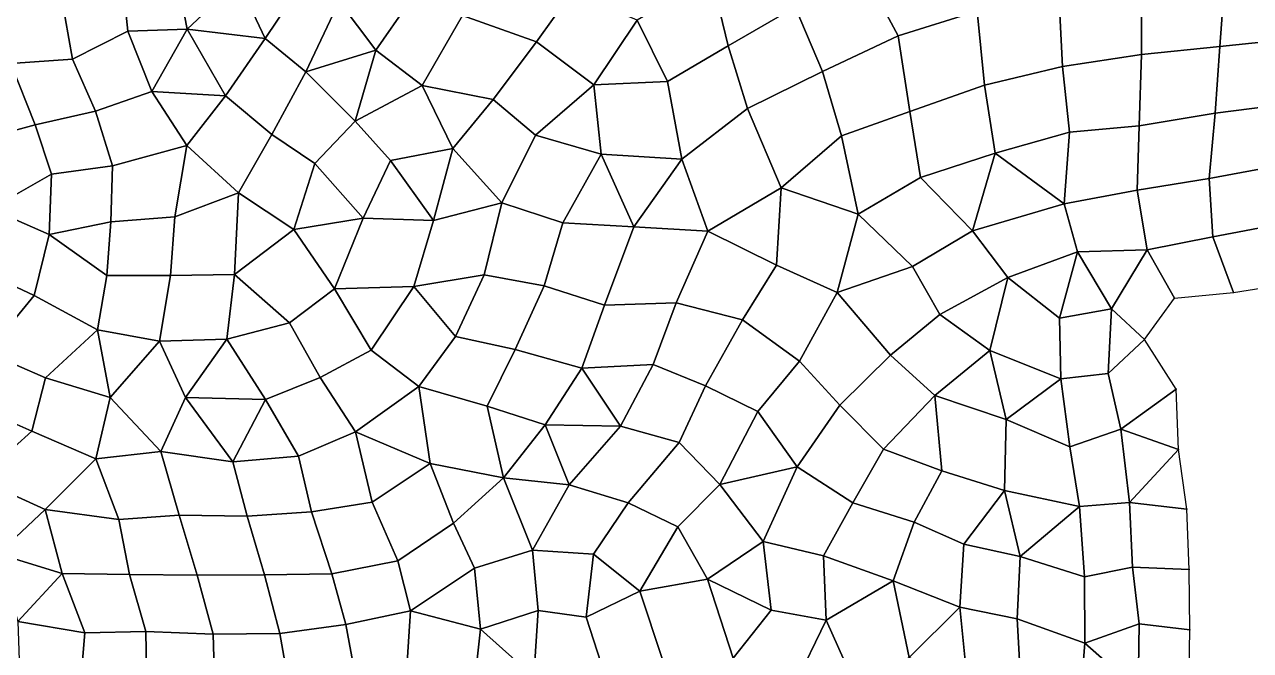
# Model space of a CAD drawing. Extents: x 380707 to 407438, y 6452841 to 6483357.
# Drawn here: x 387707 to 389535, y 6457756 to 6458688 of the extents above; entities that cross this region are included whole.
import ezdxf

# ---------------------------------------------------------------- set-up
doc = ezdxf.new("R2010")
doc.units = 0
for name, color, linetype in [('MESH_BOUND', 25, 'CONTINUOUS'), ('MESH_ELEMS', 18, 'CONTINUOUS'), ('MESH_NODES', 18, 'CONTINUOUS')]:
    doc.layers.add(name, color=color, linetype=linetype)

msp = doc.modelspace()

# ---------------------------------------------------------------- linework, layer by layer
at = {"layer": 'MESH_BOUND', "color": 25}
for points in [[(389509.42, 6458288.8, 0.064), (389597.144, 6458302.76, -0.275)], [(389376.672, 6458218.9, -0.136), (389421.595, 6458280.32, -0.225)], [(389421.595, 6458280.32, -0.225), (389509.42, 6458288.8, 0.064)], [(389424.225, 6458144.88, 0.118), (389376.672, 6458218.9, -0.136)], [(389427.3, 6458055.04, -0.157), (389424.225, 6458144.88, 0.118)], [(389439.838, 6457966.08, -0.073), (389427.3, 6458055.04, -0.157)], [(389443.431, 6457876.17, 0.08), (389439.838, 6457966.08, -0.073)], [(389444.518, 6457786.2, 0.145), (389443.431, 6457876.17, 0.08)], [(389443.118, 6457696.22, 0.135), (389444.518, 6457786.2, 0.145)]]:
    msp.add_polyline3d(points, dxfattribs=at)
at = {"layer": 'MESH_ELEMS', "color": 178}
for points in [[(388731.667, 6458758.61, -10.026), (388756.074, 6458656.11, -10.31), (388856.205, 6458713.61, -10.998), (388822.835, 6458800.21, -9.329)], [(389076.06, 6458796.77, -10.239), (388961.705, 6458760.61, -11.059), (389009.484, 6458670.7, -9.347), (389127.609, 6458707.59, -9.889)], [(387762.619, 6458728.91, -8.045), (387779.067, 6458636.05, -8.482), (387861.585, 6458677.81, -7.85), (387851.93, 6458768.72, -7.463)], [(387933.068, 6458767.64, -6.782), (387851.93, 6458768.72, -7.463), (387861.585, 6458677.81, -7.85), (387949.992, 6458680.99, -7.186)], [(388437.296, 6458774.73, -8.515), (388360.509, 6458701.05, -7.388), (388470.49, 6458661.86, -9.611), (388523.185, 6458735.98, -8.896)], [(387949.992, 6458680.99, -7.186), (388026.017, 6458752.1, -6.002), (387933.068, 6458767.64, -6.782), (387949.992, 6458680.99, -7.186)], [(387949.992, 6458680.99, -7.186), (388065.915, 6458666.66, -6.036), (388026.017, 6458752.1, -6.002), (387949.992, 6458680.99, -7.186)], [(388026.017, 6458752.1, -6.002), (388065.915, 6458666.66, -6.036), (388123.015, 6458752.12, -4.567), (388026.017, 6458752.1, -6.002)], [(388065.915, 6458666.66, -6.036), (388126.824, 6458617.46, -5.172), (388176.353, 6458722.14, -3.644), (388123.015, 6458752.12, -4.567)], [(388756.074, 6458656.11, -10.31), (388731.667, 6458758.61, -10.026), (388620.766, 6458694.35, -11.075), (388665.904, 6458602.72, -10.183)], [(388961.705, 6458760.61, -11.059), (388856.205, 6458713.61, -10.998), (388896.727, 6458617.93, -9.059), (389009.484, 6458670.7, -9.347)], [(389372.418, 6458643.2, -5.305), (389372.2, 6458752.41, -13.595), (389249.374, 6458733.51, -11.896), (389254.468, 6458625.01, -7.605)], [(389489.159, 6458654.79, -12.621), (389496.657, 6458755, -11.954), (389372.2, 6458752.41, -13.595), (389372.418, 6458643.2, -5.305)], [(389608.309, 6458667.26, -12.518), (389620.875, 6458762.94, -10.153), (389496.657, 6458755, -11.954), (389489.159, 6458654.79, -12.621)], [(387762.619, 6458728.91, -8.045), (387698.028, 6458733.93, -7.698), (387686.89, 6458629.75, -8.683), (387779.067, 6458636.05, -8.482)], [(388556.047, 6458597.87, -11.417), (388620.766, 6458694.35, -11.075), (388523.185, 6458735.98, -8.896), (388470.49, 6458661.86, -9.611)], [(389254.468, 6458625.01, -7.605), (389249.374, 6458733.51, -11.896), (389127.609, 6458707.59, -9.889), (389138.381, 6458597.17, -7.663)], [(388126.824, 6458617.46, -5.172), (388231.041, 6458649.38, -3.181), (388176.353, 6458722.14, -3.644), (388126.824, 6458617.46, -5.172)], [(388280.352, 6458719.95, -4.565), (388176.353, 6458722.14, -3.644), (388231.041, 6458649.38, -3.181), (388280.352, 6458719.95, -4.565)], [(388300.114, 6458596.93, -4.034), (388360.509, 6458701.05, -7.388), (388280.352, 6458719.95, -4.565), (388231.041, 6458649.38, -3.181)], [(388896.727, 6458617.93, -9.059), (388856.205, 6458713.61, -10.998), (388756.074, 6458656.11, -10.31), (388785.239, 6458562.58, -8.912)], [(388405.791, 6458575.98, -9.501), (388470.49, 6458661.86, -9.611), (388360.509, 6458701.05, -7.388), (388300.114, 6458596.93, -4.034)], [(389009.484, 6458670.7, -9.347), (389027.21, 6458558.27, -7.11), (389138.381, 6458597.17, -7.663), (389127.609, 6458707.59, -9.889)], [(387779.067, 6458636.05, -8.482), (387813.439, 6458558.45, -8.385), (387897.384, 6458587.97, -7.912), (387861.585, 6458677.81, -7.85)], [(387861.585, 6458677.81, -7.85), (387897.384, 6458587.97, -7.912), (387949.992, 6458680.99, -7.186), (387861.585, 6458677.81, -7.85)], [(387897.384, 6458587.97, -7.912), (388006.92, 6458581.28, -6.911), (387949.992, 6458680.99, -7.186), (387897.384, 6458587.97, -7.912)], [(388065.915, 6458666.66, -6.036), (387949.992, 6458680.99, -7.186), (388006.92, 6458581.28, -6.911), (388065.915, 6458666.66, -6.036)], [(388620.766, 6458694.35, -11.075), (388556.047, 6458597.87, -11.417), (388665.904, 6458602.72, -10.183), (388620.766, 6458694.35, -11.075)], [(388006.92, 6458581.28, -6.911), (388075.896, 6458523.88, -5.333), (388126.824, 6458617.46, -5.172), (388065.915, 6458666.66, -6.036)], [(388469.009, 6458522.77, -12.175), (388556.047, 6458597.87, -11.417), (388470.49, 6458661.86, -9.611), (388405.791, 6458575.98, -9.501)], [(389027.21, 6458558.27, -7.11), (389009.484, 6458670.7, -9.347), (388896.727, 6458617.93, -9.059), (388925.247, 6458522.05, -8.091)], [(389595.377, 6458570.17, -7.211), (389608.309, 6458667.26, -12.518), (389489.159, 6458654.79, -12.621), (389482.36, 6458555.59, -0.859)], [(388200.208, 6458543.89, -3.279), (388231.041, 6458649.38, -3.181), (388126.824, 6458617.46, -5.172), (388200.208, 6458543.89, -3.279)], [(388231.041, 6458649.38, -3.181), (388200.208, 6458543.89, -3.279), (388300.114, 6458596.93, -4.034), (388231.041, 6458649.38, -3.181)], [(388785.239, 6458562.58, -8.912), (388756.074, 6458656.11, -10.31), (388665.904, 6458602.72, -10.183), (388687.334, 6458487.29, -8.929)], [(389368.666, 6458537.09, -1.018), (389372.418, 6458643.2, -5.305), (389254.468, 6458625.01, -7.605), (389264.905, 6458527.26, -1.534)], [(389482.36, 6458555.59, -0.859), (389489.159, 6458654.79, -12.621), (389372.418, 6458643.2, -5.305), (389368.666, 6458537.09, -1.018)], [(387723.371, 6458538.34, -9.131), (387686.89, 6458629.75, -8.683), (387594.535, 6458582, -8.083), (387642.903, 6458516.66, -9.803)], [(387779.067, 6458636.05, -8.482), (387686.89, 6458629.75, -8.683), (387723.371, 6458538.34, -9.131), (387813.439, 6458558.45, -8.385)], [(389264.905, 6458527.26, -1.534), (389254.468, 6458625.01, -7.605), (389138.381, 6458597.17, -7.663), (389154.166, 6458496.09, -2.258)], [(388075.896, 6458523.88, -5.333), (388139.917, 6458480.91, -3.821), (388200.208, 6458543.89, -3.279), (388126.824, 6458617.46, -5.172)], [(388925.247, 6458522.05, -8.091), (388896.727, 6458617.93, -9.059), (388785.239, 6458562.58, -8.912), (388835.323, 6458444.61, -7.901)], [(387813.439, 6458558.45, -8.385), (387838.725, 6458477.17, -7.428), (387949.145, 6458507.73, -6.866), (387897.384, 6458587.97, -7.912)], [(388006.92, 6458581.28, -6.911), (387897.384, 6458587.97, -7.912), (387949.145, 6458507.73, -6.866), (388006.92, 6458581.28, -6.911)], [(388253.134, 6458485.33, -4.598), (388345.835, 6458502.98, -8.814), (388300.114, 6458596.93, -4.034), (388200.208, 6458543.89, -3.279)], [(388405.791, 6458575.98, -9.501), (388300.114, 6458596.93, -4.034), (388345.835, 6458502.98, -8.814), (388405.791, 6458575.98, -9.501)], [(388469.009, 6458522.77, -12.175), (388566.91, 6458494.82, -10.242), (388556.047, 6458597.87, -11.417), (388469.009, 6458522.77, -12.175)], [(388665.904, 6458602.72, -10.183), (388556.047, 6458597.87, -11.417), (388566.91, 6458494.82, -10.242), (388687.334, 6458487.29, -8.929)], [(389154.166, 6458496.09, -2.258), (389138.381, 6458597.17, -7.663), (389027.21, 6458558.27, -7.11), (389042.813, 6458460.16, -3.288)], [(387949.145, 6458507.73, -6.866), (388026.294, 6458437.11, -4.869), (388075.896, 6458523.88, -5.333), (388006.92, 6458581.28, -6.911)], [(388469.009, 6458522.77, -12.175), (388405.791, 6458575.98, -9.501), (388345.835, 6458502.98, -8.814), (388419.061, 6458422.23, -11.696)], [(389582.849, 6458478.85, -4.135), (389595.377, 6458570.17, -7.211), (389482.36, 6458555.59, -0.859), (389473.236, 6458458.48, -0.956)], [(387813.439, 6458558.45, -8.385), (387723.371, 6458538.34, -9.131), (387747.389, 6458465.1, -8.462), (387838.725, 6458477.17, -7.428)], [(388835.323, 6458444.61, -7.901), (388785.239, 6458562.58, -8.912), (388687.334, 6458487.29, -8.929), (388725.955, 6458380.24, -8.096)], [(389042.813, 6458460.16, -3.288), (389027.21, 6458558.27, -7.11), (388925.247, 6458522.05, -8.091), (388949.884, 6458405.33, -5.874)], [(389473.236, 6458458.48, -0.956), (389482.36, 6458555.59, -0.859), (389368.666, 6458537.09, -1.018), (389366.02, 6458441.02, -0.958)], [(387747.389, 6458465.1, -8.462), (387723.371, 6458538.34, -9.131), (387642.903, 6458516.66, -9.803), (387656.802, 6458413.48, -9.293)], [(388253.134, 6458485.33, -4.598), (388200.208, 6458543.89, -3.279), (388139.917, 6458480.91, -3.821), (388212.379, 6458399.57, -8.475)], [(389366.02, 6458441.02, -0.958), (389368.666, 6458537.09, -1.018), (389264.905, 6458527.26, -1.534), (389256.993, 6458420.78, -1.426)], [(388026.294, 6458437.11, -4.869), (388108.786, 6458382.34, -6.813), (388139.917, 6458480.91, -3.821), (388075.896, 6458523.88, -5.333)], [(388469.009, 6458522.77, -12.175), (388419.061, 6458422.23, -11.696), (388509.905, 6458392.21, -9.929), (388566.91, 6458494.82, -10.242)], [(388835.323, 6458444.61, -7.901), (388949.884, 6458405.33, -5.874), (388925.247, 6458522.05, -8.091), (388835.323, 6458444.61, -7.901)], [(389264.905, 6458527.26, -1.534), (389154.166, 6458496.09, -2.258), (389256.993, 6458420.78, -1.426), (389264.905, 6458527.26, -1.534)], [(387931.402, 6458401.21, -5.828), (387949.145, 6458507.73, -6.866), (387838.725, 6458477.17, -7.428), (387836.278, 6458393.85, -7.019)], [(388026.294, 6458437.11, -4.869), (387949.145, 6458507.73, -6.866), (387931.402, 6458401.21, -5.828), (388026.294, 6458437.11, -4.869)], [(388345.835, 6458502.98, -8.814), (388253.134, 6458485.33, -4.598), (388317.251, 6458396.14, -12.264), (388345.835, 6458502.98, -8.814)], [(388345.835, 6458502.98, -8.814), (388317.251, 6458396.14, -12.264), (388419.061, 6458422.23, -11.696), (388345.835, 6458502.98, -8.814)], [(388566.91, 6458494.82, -10.242), (388509.905, 6458392.21, -9.929), (388615.604, 6458386.29, -8.79), (388566.91, 6458494.82, -10.242)], [(388566.91, 6458494.82, -10.242), (388615.604, 6458386.29, -8.79), (388687.334, 6458487.29, -8.929), (388566.91, 6458494.82, -10.242)], [(389042.813, 6458460.16, -3.288), (389120.424, 6458380.73, -2.402), (389154.166, 6458496.09, -2.258), (389042.813, 6458460.16, -3.288)], [(389120.424, 6458380.73, -2.402), (389256.993, 6458420.78, -1.426), (389154.166, 6458496.09, -2.258), (389120.424, 6458380.73, -2.402)], [(387747.389, 6458465.1, -8.462), (387744.066, 6458375, -7.25), (387836.278, 6458393.85, -7.019), (387838.725, 6458477.17, -7.428)], [(388139.917, 6458480.91, -3.821), (388108.786, 6458382.34, -6.813), (388212.379, 6458399.57, -8.475), (388139.917, 6458480.91, -3.821)], [(388212.379, 6458399.57, -8.475), (388317.251, 6458396.14, -12.264), (388253.134, 6458485.33, -4.598), (388212.379, 6458399.57, -8.475)], [(388615.604, 6458386.29, -8.79), (388725.955, 6458380.24, -8.096), (388687.334, 6458487.29, -8.929), (388615.604, 6458386.29, -8.79)], [(389575.827, 6458390.14, -0.839), (389582.849, 6458478.85, -4.135), (389473.236, 6458458.48, -0.956), (389478.533, 6458371.57, -0.947)], [(387747.389, 6458465.1, -8.462), (387656.802, 6458413.48, -9.293), (387744.066, 6458375, -7.25), (387747.389, 6458465.1, -8.462)], [(389042.813, 6458460.16, -3.288), (388949.884, 6458405.33, -5.874), (389030.968, 6458327.52, -3.361), (389120.424, 6458380.73, -2.402)], [(389366.02, 6458441.02, -0.958), (389380.884, 6458352.25, -0.898), (389478.533, 6458371.57, -0.947), (389473.236, 6458458.48, -0.956)], [(388835.323, 6458444.61, -7.901), (388725.955, 6458380.24, -8.096), (388828.548, 6458329.54, -7.735), (388835.323, 6458444.61, -7.901)], [(388949.884, 6458405.33, -5.874), (388835.323, 6458444.61, -7.901), (388828.548, 6458329.54, -7.735), (388918.56, 6458288.47, -7.148)], [(389366.02, 6458441.02, -0.958), (389256.993, 6458420.78, -1.426), (389276.874, 6458349.13, -1.319), (389380.884, 6458352.25, -0.898)], [(388020.231, 6458315.59, -7.67), (388026.294, 6458437.11, -4.869), (387931.402, 6458401.21, -5.828), (387925.237, 6458314, -6.756)], [(388020.231, 6458315.59, -7.67), (388108.786, 6458382.34, -6.813), (388026.294, 6458437.11, -4.869), (388020.231, 6458315.59, -7.67)], [(388392.359, 6458315.08, -10.502), (388419.061, 6458422.23, -11.696), (388317.251, 6458396.14, -12.264), (388287.787, 6458297.51, -10.637)], [(388482.055, 6458298.79, -9.548), (388509.905, 6458392.21, -9.929), (388419.061, 6458422.23, -11.696), (388392.359, 6458315.08, -10.502)], [(387744.066, 6458375, -7.25), (387656.802, 6458413.48, -9.293), (387644.159, 6458320.27, -7.655), (387721.789, 6458283.99, -5.56)], [(388918.56, 6458288.47, -7.148), (389030.968, 6458327.52, -3.361), (388949.884, 6458405.33, -5.874), (388918.56, 6458288.47, -7.148)], [(389256.993, 6458420.78, -1.426), (389120.424, 6458380.73, -2.402), (389173.384, 6458311.26, -1.768), (389276.874, 6458349.13, -1.319)], [(387744.066, 6458375, -7.25), (387830.183, 6458314.1, -5.973), (387836.278, 6458393.85, -7.019), (387744.066, 6458375, -7.25)], [(387925.237, 6458314, -6.756), (387931.402, 6458401.21, -5.828), (387836.278, 6458393.85, -7.019), (387830.183, 6458314.1, -5.973)], [(388108.786, 6458382.34, -6.813), (388169.26, 6458294.04, -10.359), (388212.379, 6458399.57, -8.475), (388108.786, 6458382.34, -6.813)], [(388287.787, 6458297.51, -10.637), (388317.251, 6458396.14, -12.264), (388212.379, 6458399.57, -8.475), (388169.26, 6458294.04, -10.359)], [(388572, 6458270, -8.801), (388615.604, 6458386.29, -8.79), (388509.905, 6458392.21, -9.929), (388482.055, 6458298.79, -9.548)], [(388678.561, 6458273.26, -8.273), (388725.955, 6458380.24, -8.096), (388615.604, 6458386.29, -8.79), (388572, 6458270, -8.801)], [(389575.827, 6458390.14, -0.839), (389478.533, 6458371.57, -0.947), (389509.42, 6458288.8, 0.064), (389597.144, 6458302.76, -0.275)], [(387830.183, 6458314.1, -5.973), (387744.066, 6458375, -7.25), (387721.789, 6458283.99, -5.56), (387816.358, 6458233.34, -8.188)], [(388108.786, 6458382.34, -6.813), (388020.231, 6458315.59, -7.67), (388102.403, 6458243.51, -10.096), (388169.26, 6458294.04, -10.359)], [(388725.955, 6458380.24, -8.096), (388678.561, 6458273.26, -8.273), (388777.398, 6458248.15, -7.922), (388828.548, 6458329.54, -7.735)], [(389071.916, 6458256.07, -2.836), (389173.384, 6458311.26, -1.768), (389120.424, 6458380.73, -2.402), (389030.968, 6458327.52, -3.361)], [(389421.595, 6458280.32, -0.225), (389509.42, 6458288.8, 0.064), (389478.533, 6458371.57, -0.947), (389380.884, 6458352.25, -0.898)], [(389173.384, 6458311.26, -1.768), (389250.13, 6458250.42, -1.51), (389276.874, 6458349.13, -1.319), (389173.384, 6458311.26, -1.768)], [(389276.874, 6458349.13, -1.319), (389250.13, 6458250.42, -1.51), (389327.888, 6458264.2, -1.127), (389276.874, 6458349.13, -1.319)], [(389327.888, 6458264.2, -1.127), (389380.884, 6458352.25, -0.898), (389276.874, 6458349.13, -1.319), (389327.888, 6458264.2, -1.127)], [(389327.888, 6458264.2, -1.127), (389376.672, 6458218.9, -0.136), (389421.595, 6458280.32, -0.225), (389380.884, 6458352.25, -0.898)], [(387644.159, 6458320.27, -7.655), (387562.395, 6458252.42, -10.985), (387651.636, 6458199.33, -7.954), (387721.789, 6458283.99, -5.56)], [(387925.237, 6458314, -6.756), (387830.183, 6458314.1, -5.973), (387816.358, 6458233.34, -8.188), (387908.581, 6458216.03, -9.089)], [(388008.764, 6458219.16, -9.77), (388020.231, 6458315.59, -7.67), (387925.237, 6458314, -6.756), (387908.581, 6458216.03, -9.089)], [(388008.764, 6458219.16, -9.77), (388102.403, 6458243.51, -10.096), (388020.231, 6458315.59, -7.67), (388008.764, 6458219.16, -9.77)], [(388349.823, 6458222.99, -9.968), (388392.359, 6458315.08, -10.502), (388287.787, 6458297.51, -10.637), (388349.823, 6458222.99, -9.968)], [(388438.975, 6458203.87, -9.465), (388482.055, 6458298.79, -9.548), (388392.359, 6458315.08, -10.502), (388349.823, 6458222.99, -9.968)], [(388862.388, 6458186.43, -7.718), (388918.56, 6458288.47, -7.148), (388828.548, 6458329.54, -7.735), (388777.398, 6458248.15, -7.922)], [(389030.968, 6458327.52, -3.361), (388918.56, 6458288.47, -7.148), (388998.201, 6458195.4, -3.958), (389071.916, 6458256.07, -2.836)], [(388223.959, 6458202.95, -10.167), (388169.26, 6458294.04, -10.359), (388102.403, 6458243.51, -10.096), (388148.121, 6458162.05, -10.04)], [(388287.787, 6458297.51, -10.637), (388169.26, 6458294.04, -10.359), (388223.959, 6458202.95, -10.167), (388287.787, 6458297.51, -10.637)], [(388349.823, 6458222.99, -9.968), (388287.787, 6458297.51, -10.637), (388223.959, 6458202.95, -10.167), (388295.251, 6458148.6, -9.908)], [(388537.942, 6458175.84, -8.771), (388572, 6458270, -8.801), (388482.055, 6458298.79, -9.548), (388438.975, 6458203.87, -9.465)], [(389146.345, 6458202.51, -2.136), (389173.384, 6458311.26, -1.768), (389071.916, 6458256.07, -2.836), (389146.345, 6458202.51, -2.136)], [(389250.13, 6458250.42, -1.51), (389173.384, 6458311.26, -1.768), (389146.345, 6458202.51, -2.136), (389252.178, 6458160.26, -1.667)], [(387738.539, 6458161.86, -7.198), (387816.358, 6458233.34, -8.188), (387721.789, 6458283.99, -5.56), (387651.636, 6458199.33, -7.954)], [(388998.201, 6458195.4, -3.958), (388918.56, 6458288.47, -7.148), (388862.388, 6458186.43, -7.718), (388922.504, 6458120.74, -6.139)], [(388644.669, 6458181.68, -8.355), (388678.561, 6458273.26, -8.273), (388572, 6458270, -8.801), (388537.942, 6458175.84, -8.771)], [(388722.476, 6458149.74, -8.123), (388777.398, 6458248.15, -7.922), (388678.561, 6458273.26, -8.273), (388644.669, 6458181.68, -8.355)], [(389322.858, 6458168.03, -1.398), (389327.888, 6458264.2, -1.127), (389250.13, 6458250.42, -1.51), (389252.178, 6458160.26, -1.667)], [(389376.672, 6458218.9, -0.136), (389327.888, 6458264.2, -1.127), (389322.858, 6458168.03, -1.398), (389376.672, 6458218.9, -0.136)], [(388066.755, 6458129.17, -9.95), (388148.121, 6458162.05, -10.04), (388102.403, 6458243.51, -10.096), (388008.764, 6458219.16, -9.77)], [(388722.476, 6458149.74, -8.123), (388800.555, 6458111.54, -7.672), (388862.388, 6458186.43, -7.718), (388777.398, 6458248.15, -7.922)], [(389071.916, 6458256.07, -2.836), (388998.201, 6458195.4, -3.958), (389064.323, 6458135.44, -2.722), (389146.345, 6458202.51, -2.136)], [(387835.296, 6458132.21, -9.79), (387816.358, 6458233.34, -8.188), (387738.539, 6458161.86, -7.198), (387835.296, 6458132.21, -9.79)], [(387908.581, 6458216.03, -9.089), (387816.358, 6458233.34, -8.188), (387835.296, 6458132.21, -9.79), (387908.581, 6458216.03, -9.089)], [(388397.063, 6458119.4, -9.494), (388438.975, 6458203.87, -9.465), (388349.823, 6458222.99, -9.968), (388295.251, 6458148.6, -9.908)], [(387835.296, 6458132.21, -9.79), (387910.576, 6458051.89, -10.191), (387947.285, 6458132.26, -9.888), (387908.581, 6458216.03, -9.089)], [(387947.285, 6458132.26, -9.888), (388008.764, 6458219.16, -9.77), (387908.581, 6458216.03, -9.089), (387947.285, 6458132.26, -9.888)], [(388008.764, 6458219.16, -9.77), (387947.285, 6458132.26, -9.888), (388066.755, 6458129.17, -9.95), (388008.764, 6458219.16, -9.77)], [(388200.574, 6458081.14, -9.906), (388295.251, 6458148.6, -9.908), (388223.959, 6458202.95, -10.167), (388148.121, 6458162.05, -10.04)], [(388483.378, 6458091.43, -8.985), (388537.942, 6458175.84, -8.771), (388438.975, 6458203.87, -9.465), (388397.063, 6458119.4, -9.494)], [(389146.345, 6458202.51, -2.136), (389064.323, 6458135.44, -2.722), (389170.487, 6458099.37, -1.975), (389146.345, 6458202.51, -2.136)], [(389170.487, 6458099.37, -1.975), (389252.178, 6458160.26, -1.667), (389146.345, 6458202.51, -2.136), (389170.487, 6458099.37, -1.975)], [(389424.225, 6458144.88, 0.118), (389376.672, 6458218.9, -0.136), (389322.858, 6458168.03, -1.398), (389341.419, 6458085.16, -1.325)], [(387738.539, 6458161.86, -7.198), (387651.636, 6458199.33, -7.954), (387619.336, 6458125.8, -11.865), (387718.105, 6458082.03, -10.599)], [(388922.504, 6458120.74, -6.139), (388862.388, 6458186.43, -7.718), (388800.555, 6458111.54, -7.672), (388859.084, 6458028.97, -6.761)], [(388987.734, 6458055.33, -3.966), (389064.323, 6458135.44, -2.722), (388998.201, 6458195.4, -3.958), (388922.504, 6458120.74, -6.139)], [(388595.84, 6458089.63, -8.539), (388537.942, 6458175.84, -8.771), (388483.378, 6458091.43, -8.985), (388595.84, 6458089.63, -8.539)], [(388537.942, 6458175.84, -8.771), (388595.84, 6458089.63, -8.539), (388644.669, 6458181.68, -8.355), (388537.942, 6458175.84, -8.771)], [(388644.669, 6458181.68, -8.355), (388595.84, 6458089.63, -8.539), (388683.321, 6458065.47, -8.09), (388722.476, 6458149.74, -8.123)], [(389341.419, 6458085.16, -1.325), (389322.858, 6458168.03, -1.398), (389252.178, 6458160.26, -1.667), (389265.721, 6458059.04, -1.675)], [(387835.296, 6458132.21, -9.79), (387738.539, 6458161.86, -7.198), (387718.105, 6458082.03, -10.599), (387813.688, 6458041.02, -10.536)], [(388148.121, 6458162.05, -10.04), (388066.755, 6458129.17, -9.95), (388115.899, 6458045.03, -10.033), (388200.574, 6458081.14, -9.906)], [(388295.251, 6458148.6, -9.908), (388200.574, 6458081.14, -9.906), (388312.206, 6458033.84, -9.733), (388295.251, 6458148.6, -9.908)], [(388312.206, 6458033.84, -9.733), (388421.339, 6458012.55, -9.184), (388397.063, 6458119.4, -9.494), (388295.251, 6458148.6, -9.908)], [(388683.321, 6458065.47, -8.09), (388743.947, 6458002.77, -6.819), (388800.555, 6458111.54, -7.672), (388722.476, 6458149.74, -8.123)], [(389265.721, 6458059.04, -1.675), (389252.178, 6458160.26, -1.667), (389170.487, 6458099.37, -1.975), (389265.721, 6458059.04, -1.675)], [(387835.296, 6458132.21, -9.79), (387813.688, 6458041.02, -10.536), (387910.576, 6458051.89, -10.191), (387835.296, 6458132.21, -9.79)], [(387947.285, 6458132.26, -9.888), (387910.576, 6458051.89, -10.191), (388018.076, 6458036.59, -10.024), (387947.285, 6458132.26, -9.888)], [(387947.285, 6458132.26, -9.888), (388018.076, 6458036.59, -10.024), (388066.755, 6458129.17, -9.95), (387947.285, 6458132.26, -9.888)], [(388066.755, 6458129.17, -9.95), (388018.076, 6458036.59, -10.024), (388115.899, 6458045.03, -10.033), (388066.755, 6458129.17, -9.95)], [(388987.734, 6458055.33, -3.966), (389074.627, 6458023.24, -2.399), (389064.323, 6458135.44, -2.722), (388987.734, 6458055.33, -3.966)], [(389170.487, 6458099.37, -1.975), (389064.323, 6458135.44, -2.722), (389074.627, 6458023.24, -2.399), (389167.937, 6457993.65, -1.941)], [(389424.225, 6458144.88, 0.118), (389341.419, 6458085.16, -1.325), (389427.3, 6458055.04, -0.157), (389424.225, 6458144.88, 0.118)], [(387638.75, 6458010.64, -13.155), (387718.105, 6458082.03, -10.599), (387619.336, 6458125.8, -11.865), (387550.778, 6458059.2, -12.052)], [(388421.339, 6458012.55, -9.184), (388483.378, 6458091.43, -8.985), (388397.063, 6458119.4, -9.494), (388421.339, 6458012.55, -9.184)], [(388800.555, 6458111.54, -7.672), (388743.947, 6458002.77, -6.819), (388859.084, 6458028.97, -6.761), (388800.555, 6458111.54, -7.672)], [(388942.041, 6457975.37, -5.463), (388987.734, 6458055.33, -3.966), (388922.504, 6458120.74, -6.139), (388859.084, 6458028.97, -6.761)], [(389265.721, 6458059.04, -1.675), (389170.487, 6458099.37, -1.975), (389167.937, 6457993.65, -1.941), (389279.851, 6457969.89, -1.448)], [(387718.105, 6458082.03, -10.599), (387638.75, 6458010.64, -13.155), (387738.393, 6457965.7, -11.961), (387813.688, 6458041.02, -10.536)], [(388225.397, 6457976.59, -9.724), (388200.574, 6458081.14, -9.906), (388115.899, 6458045.03, -10.033), (388135.149, 6457962.33, -9.871)], [(388312.206, 6458033.84, -9.733), (388200.574, 6458081.14, -9.906), (388225.397, 6457976.59, -9.724), (388312.206, 6458033.84, -9.733)], [(388519.2, 6458002.22, -8.789), (388483.378, 6458091.43, -8.985), (388421.339, 6458012.55, -9.184), (388519.2, 6458002.22, -8.789)], [(388595.84, 6458089.63, -8.539), (388483.378, 6458091.43, -8.985), (388519.2, 6458002.22, -8.789), (388595.84, 6458089.63, -8.539)], [(388607.385, 6457975.49, -7.881), (388683.321, 6458065.47, -8.09), (388595.84, 6458089.63, -8.539), (388519.2, 6458002.22, -8.789)], [(389265.721, 6458059.04, -1.675), (389279.851, 6457969.89, -1.448), (389354.277, 6457976.09, -1.176), (389341.419, 6458085.16, -1.325)], [(389354.277, 6457976.09, -1.176), (389427.3, 6458055.04, -0.157), (389341.419, 6458085.16, -1.325), (389354.277, 6457976.09, -1.176)], [(388681.031, 6457939.9, -6.194), (388743.947, 6458002.77, -6.819), (388683.321, 6458065.47, -8.09), (388607.385, 6457975.49, -7.881)], [(387813.688, 6458041.02, -10.536), (387738.393, 6457965.7, -11.961), (387847.835, 6457950.65, -10.764), (387813.688, 6458041.02, -10.536)], [(387910.576, 6458051.89, -10.191), (387813.688, 6458041.02, -10.536), (387847.835, 6457950.65, -10.764), (387938.072, 6457956.97, -10.264)], [(387938.072, 6457956.97, -10.264), (388039.226, 6457955.65, -10.001), (388018.076, 6458036.59, -10.024), (387910.576, 6458051.89, -10.191)], [(388039.226, 6457955.65, -10.001), (388135.149, 6457962.33, -9.871), (388115.899, 6458045.03, -10.033), (388018.076, 6458036.59, -10.024)], [(389033.503, 6457946.8, -2.645), (389074.627, 6458023.24, -2.399), (388987.734, 6458055.33, -3.966), (388942.041, 6457975.37, -5.463)], [(389439.838, 6457966.08, -0.073), (389427.3, 6458055.04, -0.157), (389354.277, 6457976.09, -1.176), (389439.838, 6457966.08, -0.073)], [(388346.916, 6457945.44, -9.46), (388312.206, 6458033.84, -9.733), (388225.397, 6457976.59, -9.724), (388263.767, 6457889.05, -9.738)], [(388312.206, 6458033.84, -9.733), (388346.916, 6457945.44, -9.46), (388421.339, 6458012.55, -9.184), (388312.206, 6458033.84, -9.733)], [(388743.947, 6458002.77, -6.819), (388808.357, 6457918.14, -5.999), (388859.084, 6458028.97, -6.761), (388743.947, 6458002.77, -6.819)], [(388898.497, 6457896.35, -5.819), (388942.041, 6457975.37, -5.463), (388859.084, 6458028.97, -6.761), (388808.357, 6457918.14, -5.999)], [(389074.627, 6458023.24, -2.399), (389033.503, 6457946.8, -2.645), (389107.488, 6457913.8, -2.11), (389167.937, 6457993.65, -1.941)], [(387638.75, 6458010.64, -13.155), (387577.523, 6457943.6, -11.196), (387667.716, 6457899.64, -10.923), (387738.393, 6457965.7, -11.961)], [(388464.796, 6457904.9, -8.751), (388421.339, 6458012.55, -9.184), (388346.916, 6457945.44, -9.46), (388378.334, 6457878.05, -9.306)], [(388421.339, 6458012.55, -9.184), (388464.796, 6457904.9, -8.751), (388519.2, 6458002.22, -8.789), (388421.339, 6458012.55, -9.184)], [(388519.2, 6458002.22, -8.789), (388464.796, 6457904.9, -8.751), (388555.432, 6457899.23, -7.537), (388607.385, 6457975.49, -7.881)], [(388681.031, 6457939.9, -6.194), (388725.7, 6457862, -5.308), (388808.357, 6457918.14, -5.999), (388743.947, 6458002.77, -6.819)], [(389167.937, 6457993.65, -1.941), (389107.488, 6457913.8, -2.11), (389191.471, 6457895.58, -1.762), (389167.937, 6457993.65, -1.941)], [(389279.851, 6457969.89, -1.448), (389167.937, 6457993.65, -1.941), (389191.471, 6457895.58, -1.762), (389279.851, 6457969.89, -1.448)], [(387738.393, 6457965.7, -11.961), (387667.716, 6457899.64, -10.923), (387763.558, 6457870.48, -10.699), (387738.393, 6457965.7, -11.961)], [(387847.835, 6457950.65, -10.764), (387738.393, 6457965.7, -11.961), (387763.558, 6457870.48, -10.699), (387864.083, 6457868.69, -10.438)], [(388165.69, 6457869.61, -9.82), (388263.767, 6457889.05, -9.738), (388225.397, 6457976.59, -9.724), (388135.149, 6457962.33, -9.871)], [(388624.642, 6457844.11, -6.33), (388681.031, 6457939.9, -6.194), (388607.385, 6457975.49, -7.881), (388555.432, 6457899.23, -7.537)], [(389002.219, 6457859.16, -2.789), (389033.503, 6457946.8, -2.645), (388942.041, 6457975.37, -5.463), (388898.497, 6457896.35, -5.819)], [(389191.471, 6457895.58, -1.762), (389287.422, 6457865.28, -1.456), (389279.851, 6457969.89, -1.448), (389191.471, 6457895.58, -1.762)], [(389279.851, 6457969.89, -1.448), (389287.422, 6457865.28, -1.456), (389358.737, 6457879.71, -1.217), (389354.277, 6457976.09, -1.176)], [(389439.838, 6457966.08, -0.073), (389354.277, 6457976.09, -1.176), (389358.737, 6457879.71, -1.217), (389443.431, 6457876.17, 0.08)], [(387938.072, 6457956.97, -10.264), (387847.835, 6457950.65, -10.764), (387864.083, 6457868.69, -10.438), (387964.62, 6457868, -10.17)], [(387964.62, 6457868, -10.17), (388065.162, 6457868.14, -9.965), (388039.226, 6457955.65, -10.001), (387938.072, 6457956.97, -10.264)], [(388065.162, 6457868.14, -9.965), (388165.69, 6457869.61, -9.82), (388135.149, 6457962.33, -9.871), (388039.226, 6457955.65, -10.001)], [(389002.219, 6457859.16, -2.789), (389101.793, 6457820.31, -1.979), (389107.488, 6457913.8, -2.11), (389033.503, 6457946.8, -2.645)], [(388378.334, 6457878.05, -9.306), (388346.916, 6457945.44, -9.46), (388263.767, 6457889.05, -9.738), (388282.503, 6457814.73, -9.718)], [(388725.7, 6457862, -5.308), (388681.031, 6457939.9, -6.194), (388624.642, 6457844.11, -6.33), (388725.7, 6457862, -5.308)], [(388820.354, 6457815.7, -5.731), (388808.357, 6457918.14, -5.999), (388725.7, 6457862, -5.308), (388820.354, 6457815.7, -5.731)], [(388820.354, 6457815.7, -5.731), (388902.402, 6457800.97, -5.026), (388898.497, 6457896.35, -5.819), (388808.357, 6457918.14, -5.999)], [(389191.471, 6457895.58, -1.762), (389107.488, 6457913.8, -2.11), (389101.793, 6457820.31, -1.979), (389187.097, 6457802.59, -1.678)], [(387697.563, 6457798.87, -10.292), (387763.558, 6457870.48, -10.699), (387667.716, 6457899.64, -10.923), (387697.563, 6457798.87, -10.292)], [(388378.334, 6457878.05, -9.306), (388386.877, 6457787.52, -8.589), (388473.25, 6457814.94, -7.818), (388464.796, 6457904.9, -8.751)], [(388473.25, 6457814.94, -7.818), (388544.672, 6457805.3, -6.355), (388555.432, 6457899.23, -7.537), (388464.796, 6457904.9, -8.751)], [(388624.642, 6457844.11, -6.33), (388555.432, 6457899.23, -7.537), (388544.672, 6457805.3, -6.355), (388624.642, 6457844.11, -6.33)], [(389002.219, 6457859.16, -2.789), (388898.497, 6457896.35, -5.819), (388902.402, 6457800.97, -5.026), (389002.219, 6457859.16, -2.789)], [(389287.422, 6457865.28, -1.456), (389191.471, 6457895.58, -1.762), (389187.097, 6457802.59, -1.678), (389288.134, 6457766.3, -1.282)], [(388186.59, 6457794.38, -9.752), (388282.503, 6457814.73, -9.718), (388263.767, 6457889.05, -9.738), (388165.69, 6457869.61, -9.82)], [(388378.334, 6457878.05, -9.306), (388282.503, 6457814.73, -9.718), (388386.877, 6457787.52, -8.589), (388378.334, 6457878.05, -9.306)], [(389369.068, 6457795.57, -1.09), (389358.737, 6457879.71, -1.217), (389287.422, 6457865.28, -1.456), (389288.134, 6457766.3, -1.282)], [(389443.431, 6457876.17, 0.08), (389358.737, 6457879.71, -1.217), (389369.068, 6457795.57, -1.09), (389444.518, 6457786.2, 0.145)], [(387763.558, 6457870.48, -10.699), (387697.563, 6457798.87, -10.292), (387797.555, 6457781.97, -10.224), (387763.558, 6457870.48, -10.699)], [(387864.083, 6457868.69, -10.438), (387763.558, 6457870.48, -10.699), (387797.555, 6457781.97, -10.224), (387888.378, 6457784, -10.149)], [(387964.62, 6457868, -10.17), (387864.083, 6457868.69, -10.438), (387888.378, 6457784, -10.149), (387988.44, 6457780, -10.022)], [(387988.44, 6457780, -10.022), (388087.983, 6457780.86, -9.9), (388065.162, 6457868.14, -9.965), (387964.62, 6457868, -10.17)], [(388165.69, 6457869.61, -9.82), (388065.162, 6457868.14, -9.965), (388087.983, 6457780.86, -9.9), (388186.59, 6457794.38, -9.752)], [(388658.336, 6457742.42, -5.382), (388763.81, 6457744.05, -5.437), (388725.7, 6457862, -5.308), (388624.642, 6457844.11, -6.33)], [(388763.81, 6457744.05, -5.437), (388820.354, 6457815.7, -5.731), (388725.7, 6457862, -5.308), (388763.81, 6457744.05, -5.437)], [(389025.839, 6457745.09, -2.138), (389002.219, 6457859.16, -2.789), (388902.402, 6457800.97, -5.026), (388946.386, 6457702.1, -2.549)], [(389002.219, 6457859.16, -2.789), (389025.839, 6457745.09, -2.138), (389101.793, 6457820.31, -1.979), (389002.219, 6457859.16, -2.789)], [(388544.672, 6457805.3, -6.355), (388572.282, 6457719.26, -5.974), (388658.336, 6457742.42, -5.382), (388624.642, 6457844.11, -6.33)], [(389101.793, 6457820.31, -1.979), (389025.839, 6457745.09, -2.138), (389112.721, 6457710.72, -1.72), (389101.793, 6457820.31, -1.979)], [(389112.721, 6457710.72, -1.72), (389193.12, 6457695.91, -1.457), (389187.097, 6457802.59, -1.678), (389101.793, 6457820.31, -1.979)], [(388276.815, 6457723.06, -9.481), (388282.503, 6457814.73, -9.718), (388186.59, 6457794.38, -9.752), (388200.298, 6457719.42, -9.618)], [(388386.877, 6457787.52, -8.589), (388282.503, 6457814.73, -9.718), (388276.815, 6457723.06, -9.481), (388374.166, 6457671.24, -8.412)], [(388386.877, 6457787.52, -8.589), (388466.477, 6457716.2, -6.939), (388473.25, 6457814.94, -7.818), (388386.877, 6457787.52, -8.589)], [(388466.477, 6457716.2, -6.939), (388572.282, 6457719.26, -5.974), (388544.672, 6457805.3, -6.355), (388473.25, 6457814.94, -7.818)], [(388855.265, 6457703.53, -4.042), (388902.402, 6457800.97, -5.026), (388820.354, 6457815.7, -5.731), (388763.81, 6457744.05, -5.437)], [(388855.265, 6457703.53, -4.042), (388946.386, 6457702.1, -2.549), (388902.402, 6457800.97, -5.026), (388855.265, 6457703.53, -4.042)], [(389193.12, 6457695.91, -1.457), (389278.768, 6457654.89, -1.182), (389288.134, 6457766.3, -1.282), (389187.097, 6457802.59, -1.678)], [(387797.555, 6457781.97, -10.224), (387697.563, 6457798.87, -10.292), (387700.232, 6457712.65, -10.092), (387790.846, 6457705.17, -9.985)], [(387888.378, 6457784, -10.149), (387797.555, 6457781.97, -10.224), (387790.846, 6457705.17, -9.985), (387889.964, 6457697.28, -9.895)], [(387889.964, 6457697.28, -9.895), (387991.096, 6457693.81, -9.794), (387988.44, 6457780, -10.022), (387888.378, 6457784, -10.149)], [(388200.298, 6457719.42, -9.618), (388186.59, 6457794.38, -9.752), (388087.983, 6457780.86, -9.9), (388102.358, 6457699.68, -9.727)], [(388386.877, 6457787.52, -8.589), (388374.166, 6457671.24, -8.412), (388466.477, 6457716.2, -6.939), (388386.877, 6457787.52, -8.589)], [(389367.239, 6457696.66, -1.017), (389369.068, 6457795.57, -1.09), (389288.134, 6457766.3, -1.282), (389367.239, 6457696.66, -1.017)], [(389444.518, 6457786.2, 0.145), (389369.068, 6457795.57, -1.09), (389367.239, 6457696.66, -1.017), (389443.118, 6457696.22, 0.135)], [(387991.096, 6457693.81, -9.794), (388102.358, 6457699.68, -9.727), (388087.983, 6457780.86, -9.9), (387988.44, 6457780, -10.022)], [(389288.134, 6457766.3, -1.282), (389278.768, 6457654.89, -1.182), (389367.239, 6457696.66, -1.017), (389288.134, 6457766.3, -1.282)]]:
    msp.add_3dface(points, dxfattribs=at)
at = {"layer": 'MESH_NODES', "color": 18}
for p in [(387861.585, 6458677.81, -7.85), (387949.992, 6458680.99, -7.186), (388065.915, 6458666.66, -6.036), (388470.49, 6458661.86, -9.611), (389009.484, 6458670.7, -9.347), (388231.041, 6458649.38, -3.181), (388756.074, 6458656.11, -10.31), (389372.418, 6458643.2, -5.305), (389489.159, 6458654.79, -12.621), (387779.067, 6458636.05, -8.482), (389254.468, 6458625.01, -7.605), (388126.824, 6458617.46, -5.172), (388896.727, 6458617.93, -9.059), (387897.384, 6458587.97, -7.912), (388300.114, 6458596.93, -4.034), (388556.047, 6458597.87, -11.417), (388665.904, 6458602.72, -10.183), (389138.381, 6458597.17, -7.663), (388006.92, 6458581.28, -6.911), (388405.791, 6458575.98, -9.501), (387813.439, 6458558.45, -8.385), (388785.239, 6458562.58, -8.912), (389027.21, 6458558.27, -7.11), (389482.36, 6458555.59, -0.859), (387723.371, 6458538.34, -9.131), (388200.208, 6458543.89, -3.279), (389368.666, 6458537.09, -1.018), (388075.896, 6458523.88, -5.333), (388469.009, 6458522.77, -12.175), (388925.247, 6458522.05, -8.091), (389264.905, 6458527.26, -1.534), (387949.145, 6458507.73, -6.866), (388345.835, 6458502.98, -8.814), (388566.91, 6458494.82, -10.242), (389154.166, 6458496.09, -2.258), (387838.725, 6458477.17, -7.428), (388139.917, 6458480.91, -3.821), (388253.134, 6458485.33, -4.598), (388687.334, 6458487.29, -8.929), (387747.389, 6458465.1, -8.462), (389042.813, 6458460.16, -3.288), (389473.236, 6458458.48, -0.956), (388835.323, 6458444.61, -7.901), (389366.02, 6458441.02, -0.958), (388026.294, 6458437.11, -4.869), (388419.061, 6458422.23, -11.696), (388949.884, 6458405.33, -5.874), (389256.993, 6458420.78, -1.426), (387836.278, 6458393.85, -7.019), (387931.402, 6458401.21, -5.828), (388212.379, 6458399.57, -8.475), (388317.251, 6458396.14, -12.264), (388509.905, 6458392.21, -9.929), (388615.604, 6458386.29, -8.79), (387744.066, 6458375, -7.25), (388108.786, 6458382.34, -6.813), (388725.955, 6458380.24, -8.096), (389120.424, 6458380.73, -2.402), (389478.533, 6458371.57, -0.947), (389276.874, 6458349.13, -1.319), (389380.884, 6458352.25, -0.898), (387830.183, 6458314.1, -5.973), (387925.237, 6458314, -6.756), (388020.231, 6458315.59, -7.67), (388392.359, 6458315.08, -10.502), (388828.548, 6458329.54, -7.735), (389030.968, 6458327.52, -3.361), (388169.26, 6458294.04, -10.359), (388287.787, 6458297.51, -10.637), (388482.055, 6458298.79, -9.548), (389173.384, 6458311.26, -1.768), (387721.789, 6458283.99, -5.56), (388918.56, 6458288.47, -7.148), (389421.595, 6458280.32, -0.225), (389509.42, 6458288.8, 0.064), (388572, 6458270, -8.801), (388678.561, 6458273.26, -8.273), (389327.888, 6458264.2, -1.127), (388102.403, 6458243.51, -10.096), (388777.398, 6458248.15, -7.922), (389071.916, 6458256.07, -2.836), (389250.13, 6458250.42, -1.51), (387816.358, 6458233.34, -8.188), (388349.823, 6458222.99, -9.968), (387908.581, 6458216.03, -9.089), (388008.764, 6458219.16, -9.77), (388223.959, 6458202.95, -10.167), (388438.975, 6458203.87, -9.465), (389146.345, 6458202.51, -2.136), (389376.672, 6458218.9, -0.136), (388862.388, 6458186.43, -7.718), (388998.201, 6458195.4, -3.958), (388537.942, 6458175.84, -8.771), (388644.669, 6458181.68, -8.355), (389322.858, 6458168.03, -1.398), (387738.539, 6458161.86, -7.198), (388148.121, 6458162.05, -10.04), (388295.251, 6458148.6, -9.908), (388722.476, 6458149.74, -8.123), (389252.178, 6458160.26, -1.667), (387835.296, 6458132.21, -9.79), (387947.285, 6458132.26, -9.888), (388066.755, 6458129.17, -9.95), (389064.323, 6458135.44, -2.722), (389424.225, 6458144.88, 0.118), (388397.063, 6458119.4, -9.494), (388800.555, 6458111.54, -7.672), (388922.504, 6458120.74, -6.139), (389170.487, 6458099.37, -1.975), (387718.105, 6458082.03, -10.599), (388200.574, 6458081.14, -9.906), (388483.378, 6458091.43, -8.985), (388595.84, 6458089.63, -8.539), (389341.419, 6458085.16, -1.325), (388683.321, 6458065.47, -8.09), (389265.721, 6458059.04, -1.675), (387813.688, 6458041.02, -10.536), (387910.576, 6458051.89, -10.191), (388115.899, 6458045.03, -10.033), (388987.734, 6458055.33, -3.966), (389427.3, 6458055.04, -0.157), (388018.076, 6458036.59, -10.024), (388312.206, 6458033.84, -9.733), (388859.084, 6458028.97, -6.761), (389074.627, 6458023.24, -2.399), (388421.339, 6458012.55, -9.184), (388519.2, 6458002.22, -8.789), (388743.947, 6458002.77, -6.819), (389167.937, 6457993.65, -1.941), (387738.393, 6457965.7, -11.961), (388225.397, 6457976.59, -9.724), (388607.385, 6457975.49, -7.881), (388942.041, 6457975.37, -5.463), (389279.851, 6457969.89, -1.448), (389354.277, 6457976.09, -1.176), (389439.838, 6457966.08, -0.073), (387847.835, 6457950.65, -10.764), (387938.072, 6457956.97, -10.264), (388039.226, 6457955.65, -10.001), (388135.149, 6457962.33, -9.871), (389033.503, 6457946.8, -2.645), (388346.916, 6457945.44, -9.46), (388681.031, 6457939.9, -6.194), (388808.357, 6457918.14, -5.999), (389107.488, 6457913.8, -2.11), (388464.796, 6457904.9, -8.751), (388555.432, 6457899.23, -7.537), (388898.497, 6457896.35, -5.819), (389191.471, 6457895.58, -1.762), (388263.767, 6457889.05, -9.738), (388378.334, 6457878.05, -9.306), (389358.737, 6457879.71, -1.217), (389443.431, 6457876.17, 0.08), (387763.558, 6457870.48, -10.699), (387864.083, 6457868.69, -10.438), (387964.62, 6457868, -10.17), (388065.162, 6457868.14, -9.965), (388165.69, 6457869.61, -9.82), (388725.7, 6457862, -5.308), (389002.219, 6457859.16, -2.789), (389287.422, 6457865.28, -1.456), (388624.642, 6457844.11, -6.33), (389101.793, 6457820.31, -1.979), (388282.503, 6457814.73, -9.718), (388473.25, 6457814.94, -7.818), (388544.672, 6457805.3, -6.355), (388820.354, 6457815.7, -5.731), (388902.402, 6457800.97, -5.026), (389187.097, 6457802.59, -1.678), (387797.555, 6457781.97, -10.224), (387888.378, 6457784, -10.149), (388186.59, 6457794.38, -9.752), (388386.877, 6457787.52, -8.589), (389369.068, 6457795.57, -1.09), (389444.518, 6457786.2, 0.145), (387988.44, 6457780, -10.022), (388087.983, 6457780.86, -9.9), (389288.134, 6457766.3, -1.282)]:
    msp.add_point(p, dxfattribs=at)

doc.saveas('drawing.dxf')
